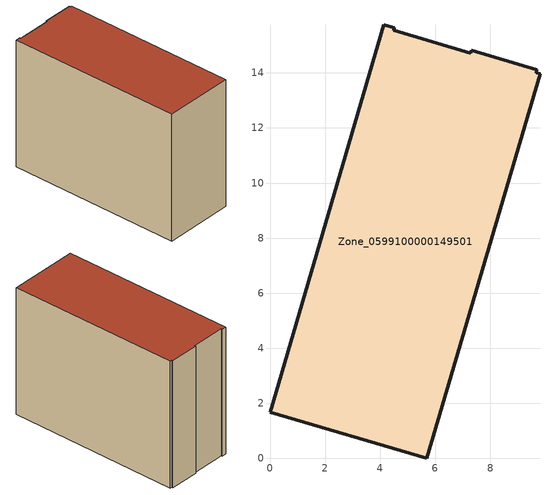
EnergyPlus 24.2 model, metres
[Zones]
Zone_0599100000149501
 floor ground (C_G): 9.66,14.01 9.8,13.96 5.69,0 0,1.68 4.13,15.76 4.52,15.64 4.49,15.56 7.28,14.72 7.31,14.81 9.69,14.11 z0
 wall outside (C_F): 0,1.68 5.69,0 9.8,13.96 9.66,14.01 9.69,14.11 7.31,14.81 7.28,14.72 4.49,15.56 4.52,15.64 4.13,15.76 0,1.68 z0:10.85
 roof outside (C_R): 9.8,13.96 9.66,14.01 9.69,14.11 7.31,14.81 7.28,14.72 4.49,15.56 4.52,15.64 4.13,15.76 0,1.68 5.69,0 z10.85
[BUILDING]
Pand.0599100000149501: North Axis=0; Terrain=City; Loads Convergence Tolerance Value=0.04; Temperature Convergence Tolerance Value=0.4; Solar Distribution=FullExterior; Maximum Number of Warmup Days=25; Minimum Number of Warmup Days=1
[Site:Location]
Rotterdam.The.Hague.AP_ZH_NLD Design_Conditions: Latitude=51.96; Longitude=4.45; Time Zone=1; Elevation=-4.5
[SITE:GROUNDTEMPERATURE:BUILDINGSURFACE]
18, 18, 18, 18, 18, 18, 18, 18, 18, 18, 18, 18
[MATERIAL] Thermal Absorptance=0.9; Solar Absorptance=0.7; Visible Absorptance=0.7
Name | Roughness | Thickness | Conductivity | Density | Specific Heat
G.TI.1946 | MediumSmooth | 0.15 | 1 | 540 | 1210
F.TI.1946 | Rough | 0.3 | 0.857143 | 1920 | 840
R.TI.1946 | MediumRough | 0.2 | 0.1 | 1500 | 1000
[CONSTRUCTION]
C_G: G.TI.1946
C_F: F.TI.1946
C_R: R.TI.1946
[ZONE]
Zone_0599100000149501: Type=1; Multiplier=1; Ceiling Height=Autocalculate; Volume=Autocalculate; Floor Area=autocalculate; Part of Total Floor Area=Yes
[ZONEINFILTRATION:DESIGNFLOWRATE]
Infil_Zone_0599100000149501: Zone or ZoneList or Space or SpaceList=Zone_0599100000149501; Schedule=AlwaysOn; Design Flow Rate Calculation Method=Flow/Area; Flow Rate per Floor Area=0.003; Constant Term Coefficient=1; Temperature Term Coefficient=0; Velocity Term Coefficient=0; Velocity Squared Term Coefficient=0
[HVACTEMPLATE:ZONE:IDEALLOADSAIRSYSTEM]
Zone_0599100000149501: Maximum Heating Supply Air Temperature=50; Minimum Cooling Supply Air Temperature=13; Maximum Heating Supply Air Humidity Ratio=0.0156; Minimum Cooling Supply Air Humidity Ratio=0.0077; Heating Limit=NoLimit; Cooling Limit=NoLimit; Dehumidification Control Type=ConstantSensibleHeatRatio; Cooling Sensible Heat Ratio=0.7; Dehumidification Setpoint=60; Humidification Control Type=None; Humidification Setpoint=30; Outdoor Air Method=None; Outdoor Air Flow Rate per Person=0.00944; Outdoor Air Flow Rate per Zone Floor Area=0; Outdoor Air Flow Rate per Zone=0; Demand Controlled Ventilation Type=None; Outdoor Air Economizer Type=NoEconomizer; Heat Recovery Type=None; Sensible Heat Recovery Effectiveness=0.7; Latent Heat Recovery Effectiveness=0.65
[ZONECONTROL:THERMOSTAT]
ThermostatControl_Zone_0599100000149501: Zone or ZoneList=Zone_0599100000149501; Control Type Schedule=DualSetpointControlType; Control 1=Thermostat_Zone_0599100000149501; Temperature Difference Between Cutout And Setpoint=0
[THERMOSTATSETPOINT:DUALSETPOINT]
Thermostat_Zone_0599100000149501: Heating Setpoint Temperature Schedule=HeatingSetpoint_Zone_0599100000149501; Cooling Setpoint Temperature Schedule=CoolingSetpoint_Zone_0599100000149501
[SCHEDULE:COMPACT]
HeatingSetpoint_Zone_0599100000149501: Through: 12/31, For: AllDays, Until: 24:00, 21
CoolingSetpoint_Zone_0599100000149501: Through: 12/31, For: AllDays, Until: 24:00, 24
DualSetpointControlType: Through: 12/31, For: AllDays, Until: 24:00, 4
AlwaysOn: Through: 12/31, For: AllDays, Until: 24:00, 1
